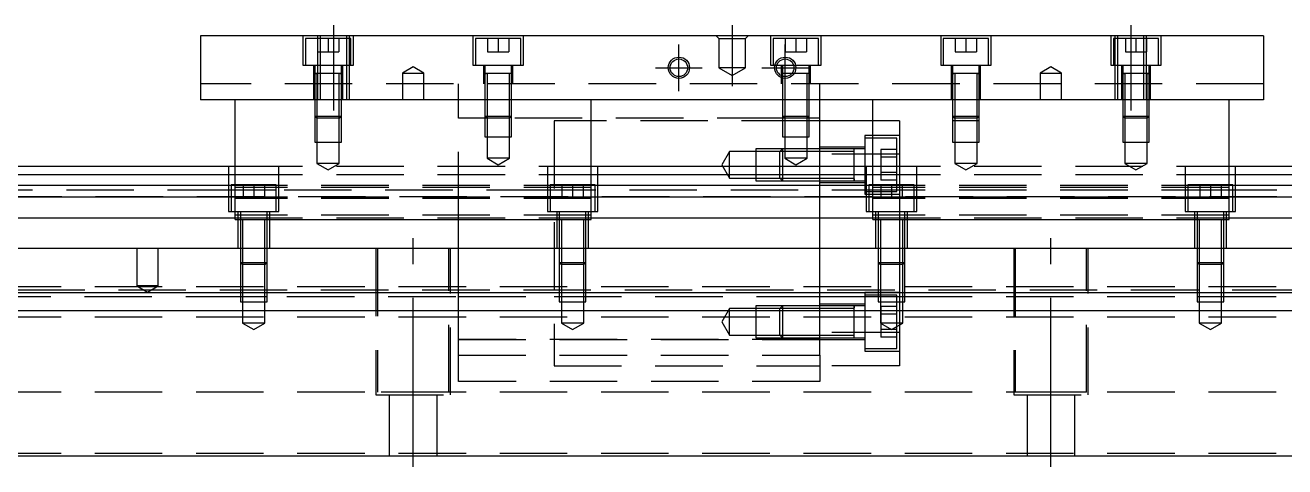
# Model space of a CAD drawing. Extents: x -20 to 930, y -279 to 102.
# Drawn here: x 217 to 454, y -240.3 to -157.3 of the extents above; entities that cross this region are included whole.
import ezdxf

# ---------------------------------------------------------------- set-up
doc = ezdxf.new("R2010")
doc.units = 0
doc.linetypes.add('CENTER', pattern=[50.8, 31.75, -6.35, 6.35, -6.35])
doc.linetypes.add('DASHED', pattern=[19.05, 12.7, -6.35])
doc.layers.get('0').update_dxf_attribs({"linetype": 'CONTINUOUS'})
doc.layers.add('CENTER', color=1, linetype='CENTER')

msp = doc.modelspace()

# ---------------------------------------------------------------- linework, layer by layer
at = {"color": 7, "linetype": 'CONTINUOUS'}
for p, q in [((450, -159.27), (250, -159.27)), ((250, -159.27), (250, -171.27)), ((450, -159.27), (450, -171.27)), ((450, -171.27), (250, -171.27)), ((256.5, -193.77), (256.5, -171.27)), ((323.5, -193.77), (323.5, -171.27)), ((366.5, -183.77), (366.5, -171.27)), ((376.5, -193.77), (376.5, -171.27)), ((443.5, -193.77), (443.5, -171.27)), ((376.5, -175.27), (366.5, -175.27)), ((0, -183.77), (256.5, -183.77)), ((323.5, -183.77), (376.5, -183.77)), ((443.5, -183.77), (700, -183.77)), ((0, -185.309608), (256.5, -185.309608)), ((323.5, -185.309608), (376.5, -185.309608)), ((443.5, -185.309608), (700, -185.309608)), ((256.5, -187.39154), (0, -187.39154)), ((376.5, -187.39154), (323.5, -187.39154)), ((700, -187.39154), (443.5, -187.39154)), ((256.5, -189.606666), (0, -189.606666)), ((376.5, -189.606666), (323.5, -189.606666)), ((700, -189.606666), (443.5, -189.606666)), ((0, -193.451934), (256.5, -193.451934)), ((256.5, -193.77), (323.5, -193.77)), ((323.5, -193.451934), (376.5, -193.451934)), ((376.5, -193.77), (443.5, -193.77)), ((443.5, -193.451934), (700, -193.451934)), ((700, -199.27), (0, -199.27)), ((700, -207.57), (0, -207.57)), ((700, -210.97), (0, -210.97)), ((700, -238.27), (0, -238.27))]:
    msp.add_line(p, q, dxfattribs=at)
at = {"color": 3, "linetype": 'DASHED'}
for p, q in [((269.25, -159.27), (269.25, -164.77)), ((278.25, -159.77), (269.75, -159.77)), ((269.75, -159.77), (269.75, -164.77)), ((272, -159.77), (272, -162.27)), ((272.000006, -159.27), (272.000006, -171.27)), ((272.5, -159.27), (272.5, -171.27)), ((274, -159.77), (274, -162.27)), ((276, -159.77), (276, -162.27)), ((277.5, -171.27), (277.5, -159.27)), ((277.999994, -171.27), (277.999994, -159.27)), ((278.25, -164.77), (278.25, -159.77)), ((278.75, -164.77), (278.75, -159.27)), ((301.25, -159.27), (301.25, -164.77)), ((302.999994, -159.77), (301.75, -159.77)), ((301.75, -159.77), (301.75, -164.77)), ((310.25, -159.77), (302.999994, -159.77)), ((304, -159.77), (304, -162.27)), ((306, -159.77), (306, -162.27)), ((308, -159.77), (308, -162.27)), ((310.25, -164.77), (310.25, -159.77)), ((310.75, -164.77), (310.75, -159.27)), ((347.5, -159.77), (347, -159.27)), ((347.5, -159.77), (347.5, -165.27)), ((347.5, -159.77), (352.5, -159.77)), ((352.5, -159.77), (353, -159.27)), ((352.5, -165.27), (352.5, -159.77)), ((357.25, -159.27), (357.25, -164.77)), ((366.25, -159.77), (357.75, -159.77)), ((357.75, -159.77), (357.75, -164.77)), ((360, -159.77), (360, -162.27)), ((362, -159.77), (362, -162.27)), ((364, -159.77), (364, -162.27)), ((366.25, -164.77), (366.25, -159.77)), ((366.75, -164.77), (366.75, -159.27)), ((389.25, -159.27), (389.25, -164.77)), ((398.25, -159.77), (389.75, -159.77)), ((389.75, -159.77), (389.75, -164.77)), ((392, -159.77), (392, -162.27)), ((394, -159.77), (394, -162.27)), ((396, -159.77), (396, -162.27)), ((398.25, -164.77), (398.25, -159.77)), ((398.75, -164.77), (398.75, -159.27)), ((421.25, -159.27), (421.25, -164.77)), ((430.25, -159.77), (421.75, -159.77)), ((421.75, -159.77), (421.75, -164.77)), ((422.000006, -159.27), (422.000006, -171.27)), ((422.5, -159.27), (422.5, -171.27)), ((424, -159.77), (424, -162.27)), ((426, -159.77), (426, -162.27)), ((427.5, -171.27), (427.5, -159.27)), ((427.999994, -159.77), (427.999994, -159.27)), ((427.999994, -164.77), (427.999994, -159.77)), ((428, -159.77), (428, -162.27)), ((430.25, -164.77), (430.25, -159.77)), ((430.75, -164.77), (430.75, -159.27)), ((272, -162.27), (274, -162.27)), ((274, -162.27), (276, -162.27)), ((304, -162.27), (306, -162.27)), ((306, -162.27), (308, -162.27)), ((360, -162.27), (362, -162.27)), ((362, -162.27), (364, -162.27)), ((392, -162.27), (394, -162.27)), ((394, -162.27), (396, -162.27)), ((424, -162.27), (426, -162.27)), ((426, -162.27), (428, -162.27)), ((269.25, -164.77), (278.75, -164.77)), ((271.25, -164.77), (271.25, -171.27)), ((271.5, -164.77), (271.5, -166.37)), ((276.5, -166.37), (276.5, -164.77)), ((276.75, -171.27), (276.75, -164.77)), ((290, -165.1153), (288, -166.27)), ((292, -166.27), (290, -165.1153)), ((301.25, -164.77), (310.75, -164.77)), ((303.25, -164.77), (303.25, -168.27)), ((303.5, -164.77), (303.5, -166.37)), ((308.5, -166.37), (308.5, -164.77)), ((308.75, -168.27), (308.75, -164.77)), ((352.5, -165.27), (347.5, -165.27)), ((347.5, -165.27), (350, -166.713376)), ((350, -166.713376), (352.5, -165.27)), ((357.25, -164.77), (366.75, -164.77)), ((359.25, -164.77), (359.25, -168.27)), ((359.5, -164.77), (359.5, -166.37)), ((364.5, -166.37), (364.5, -164.77)), ((364.75, -168.27), (364.75, -164.77)), ((389.25, -164.77), (398.75, -164.77)), ((391.25, -164.77), (391.25, -171.27)), ((391.5, -164.77), (391.5, -166.37)), ((396.5, -166.37), (396.5, -164.77)), ((396.75, -171.27), (396.75, -164.77)), ((410, -165.1153), (408, -166.27)), ((412, -166.27), (410, -165.1153)), ((421.25, -164.77), (430.75, -164.77)), ((423.25, -164.77), (423.25, -171.27)), ((423.5, -164.77), (423.5, -166.37)), ((427.999994, -171.27), (427.999994, -164.77)), ((428.5, -166.37), (428.5, -164.77)), ((428.75, -171.27), (428.75, -164.77)), ((450, -168.27), (250, -168.27)), ((271.5, -166.365), (271.5, -166.37)), ((271.5, -166.37), (271.757448, -166.37)), ((271.757468, -166.37), (271.5, -166.37)), ((271.5, -166.37), (271.5, -166.375)), ((271.5, -166.37), (271.5, -171.26998)), ((276.242552, -166.37), (271.757468, -166.37)), ((271.9, -166.37), (271.9, -171.26998)), ((276.1, -171.26998), (276.1, -166.37)), ((276.5, -166.37), (276.242552, -166.37)), ((276.242602, -166.37), (276.5, -166.37)), ((276.5, -166.37), (276.5, -166.365)), ((276.5, -166.375), (276.5, -166.37)), ((276.5, -171.26998), (276.5, -166.37)), ((288, -166.27), (290, -166.27)), ((288, -166.27), (288, -171.27)), ((290, -166.27), (292, -166.27)), ((292, -171.27), (292, -166.27)), ((298.5, -171.27), (298.5, -168.27)), ((303.5, -166.365), (303.5, -166.37)), ((303.5, -166.37), (303.757448, -166.37)), ((308.5, -166.37), (303.5, -166.37)), ((303.5, -166.37), (303.5, -166.375)), ((303.5, -166.37), (303.5, -168.26998)), ((303.5, -168.27), (303.5, -174.37)), ((303.500006, -168.27), (303.500006, -174.37)), ((303.9, -166.37), (303.9, -168.26998)), ((303.9, -168.27), (303.9, -174.77)), ((308.1, -168.26998), (308.1, -166.37)), ((308.1, -174.77), (308.1, -168.27)), ((308.499994, -174.37), (308.499994, -168.27)), ((308.5, -166.37), (308.5, -166.365)), ((308.5, -166.375), (308.5, -166.37)), ((308.5, -168.26998), (308.5, -166.37)), ((308.5, -174.37), (308.5, -168.27)), ((359.5, -166.365), (359.5, -166.37)), ((359.757468, -166.37), (359.5, -166.37)), ((359.5, -166.37), (359.5, -166.375)), ((359.5, -166.37), (359.5, -166.842418)), ((359.5, -166.842418), (359.5, -167.206492)), ((359.5, -167.206492), (359.5, -168.26998)), ((359.5, -168.27), (359.5, -174.37)), ((359.500006, -168.27), (359.500006, -174.37)), ((361.229562, -166.37), (359.757468, -166.37)), ((359.9, -166.37), (359.9, -166.916966)), ((359.9, -166.916966), (359.9, -167.267498)), ((359.9, -167.267498), (359.9, -168.26998)), ((359.9, -168.27), (359.9, -174.77)), ((361.669968, -166.37), (361.229562, -166.37)), ((361.67033, -166.37), (361.229838, -166.37)), ((364.242552, -166.37), (361.669968, -166.37)), ((364.1, -168.26998), (364.1, -166.37)), ((364.1, -171.27), (364.1, -168.27)), ((364.5, -166.37), (364.242552, -166.37)), ((364.499994, -171.27), (364.499994, -168.27)), ((364.5, -166.37), (364.5, -166.365)), ((364.5, -166.375), (364.5, -166.37)), ((364.5, -168.26998), (364.5, -166.37)), ((364.5, -171.27), (364.5, -168.27)), ((366.5, -171.27), (366.5, -168.27)), ((391.5, -166.365), (391.5, -166.37)), ((391.5, -166.37), (391.757448, -166.37)), ((391.757468, -166.37), (391.5, -166.37)), ((391.5, -166.37), (391.5, -166.375)), ((391.5, -166.37), (391.5, -171.26998)), ((396.242552, -166.37), (391.757468, -166.37)), ((391.9, -166.37), (391.9, -171.26998)), ((396.1, -171.26998), (396.1, -166.37)), ((396.5, -166.37), (396.242552, -166.37)), ((396.242602, -166.37), (396.5, -166.37)), ((396.5, -166.37), (396.5, -166.365)), ((396.5, -166.375), (396.5, -166.37)), ((396.5, -171.26998), (396.5, -166.37)), ((408, -166.27), (410, -166.27)), ((408, -166.27), (408, -171.27)), ((410, -166.27), (412, -166.27)), ((412, -171.27), (412, -166.27)), ((423.5, -166.365), (423.5, -166.37)), ((423.5, -166.37), (423.757448, -166.37)), ((423.757468, -166.37), (423.5, -166.37)), ((423.5, -166.37), (423.5, -166.375)), ((423.5, -166.37), (423.5, -171.26998)), ((428.242552, -166.37), (423.757468, -166.37)), ((423.9, -166.37), (423.9, -171.26998)), ((428.1, -171.26998), (428.1, -166.37)), ((428.5, -166.37), (428.242552, -166.37)), ((428.242602, -166.37), (428.5, -166.37)), ((428.5, -166.37), (428.5, -166.365)), ((428.5, -166.375), (428.5, -166.37)), ((428.5, -171.26998), (428.5, -166.37)), ((271.5, -171.27), (271.5, -174.37)), ((271.500006, -171.27), (271.500006, -174.370006)), ((271.9, -171.27), (271.9, -174.77)), ((276.1, -174.77), (276.1, -171.27)), ((276.499994, -174.370006), (276.499994, -171.27)), ((276.5, -174.37), (276.5, -171.27)), ((298.5, -193.77), (298.5, -171.27)), ((364.1, -174.77), (364.1, -171.27)), ((364.499994, -174.370006), (364.499994, -171.27)), ((364.5, -174.37), (364.5, -171.27)), ((391.5, -171.27), (391.5, -174.37)), ((391.500006, -171.27), (391.500006, -174.370006)), ((391.9, -171.27), (391.9, -174.77)), ((396.1, -174.77), (396.1, -171.27)), ((396.499994, -174.370006), (396.499994, -171.27)), ((396.5, -174.37), (396.5, -171.27)), ((423.5, -171.27), (423.5, -174.37)), ((423.500006, -171.27), (423.500006, -174.370006)), ((423.9, -171.27), (423.9, -174.77)), ((428.1, -174.77), (428.1, -171.27)), ((428.499994, -174.370006), (428.499994, -171.27)), ((428.5, -174.37), (428.5, -171.27)), ((271.5, -174.37), (276.5, -174.37)), ((271.5, -174.37), (271.9, -174.77)), ((271.500006, -174.37002), (271.500006, -179.27)), ((276.1, -174.77), (271.9, -174.77)), ((271.9, -174.77002), (271.9, -179.27)), ((276.1, -174.77), (276.5, -174.37)), ((276.1, -179.27), (276.1, -174.77002)), ((276.499994, -179.27), (276.499994, -174.37002)), ((303.9, -174.77), (298.5, -174.77)), ((303.5, -174.37), (308.5, -174.37)), ((303.5, -174.37), (303.9, -174.77)), ((303.500006, -174.37002), (303.500006, -178.27)), ((308.1, -174.77), (303.9, -174.77)), ((303.9, -174.77002), (303.9, -178.27)), ((308.1, -174.77), (308.5, -174.37)), ((359.9, -174.77), (308.1, -174.77)), ((308.1, -178.27), (308.1, -174.77002)), ((308.499994, -178.27), (308.499994, -174.37002)), ((316.5, -175.27), (316.5, -221.27)), ((364.499994, -175.27), (316.5, -175.27)), ((359.5, -174.37), (364.5, -174.37)), ((359.5, -174.37), (359.9, -174.77)), ((359.500006, -174.37002), (359.500006, -178.27)), ((364.1, -174.77), (359.9, -174.77)), ((359.9, -174.77002), (359.9, -178.27)), ((364.1, -174.77), (364.5, -174.37)), ((366.5, -174.77), (364.1, -174.77)), ((364.1, -178.27), (364.1, -174.77002)), ((364.499994, -178.27), (364.499994, -174.37002)), ((366.5, -175.27), (364.499994, -175.27)), ((381.5, -175.27), (376.5, -175.27)), ((381.5, -175.27), (381.5, -181.5368)), ((391.5, -174.37), (396.5, -174.37)), ((391.5, -174.37), (391.9, -174.77)), ((391.500006, -174.37002), (391.500006, -179.27)), ((396.499994, -175.27), (391.500006, -175.27)), ((396.1, -174.77), (391.9, -174.77)), ((391.9, -174.77002), (391.9, -179.27)), ((396.1, -174.77), (396.5, -174.37)), ((396.1, -179.27), (396.1, -174.77002)), ((396.499994, -179.27), (396.499994, -174.37002)), ((423.5, -174.37), (428.5, -174.37)), ((423.5, -174.37), (423.9, -174.77)), ((423.500006, -174.37002), (423.500006, -179.27)), ((428.1, -174.77), (423.9, -174.77)), ((423.9, -174.77002), (423.9, -179.27)), ((428.1, -174.77), (428.5, -174.37)), ((428.1, -179.27), (428.1, -174.77002)), ((428.499994, -179.27), (428.499994, -174.37002)), ((271.500006, -179.27), (276.499994, -179.27)), ((271.9, -179.27), (271.9, -183.27)), ((276.1, -183.27), (276.1, -179.27)), ((303.500006, -178.27), (308.499994, -178.27)), ((303.9, -178.27), (303.9, -182.27)), ((308.1, -182.27), (308.1, -178.27)), ((359.500006, -178.27), (364.499994, -178.27)), ((359.9, -178.27), (359.9, -182.27)), ((364.1, -182.27), (364.1, -178.27)), ((375, -178.02), (375, -189.02)), ((381.5, -178.02), (375, -178.02)), ((377.499994, -178.52), (375, -178.52)), ((381, -178.52), (377.499994, -178.52)), ((381, -188.52), (381, -178.52)), ((391.500006, -179.27), (396.499994, -179.27)), ((391.9, -179.27), (391.9, -183.27)), ((396.1, -183.27), (396.1, -179.27)), ((423.500006, -179.27), (428.499994, -179.27)), ((423.9, -179.27), (423.9, -183.27)), ((428.1, -183.27), (428.1, -179.27)), ((308.1, -182.27), (303.9, -182.27)), ((303.9, -182.27), (306, -183.482436)), ((306, -183.482436), (308.1, -182.27)), ((349.5, -181.02), (348.056624, -183.52)), ((349.5, -186.02), (349.5, -181.02)), ((354.5, -181.02), (349.5, -181.02)), ((354.5, -180.520006), (354.5, -186.519994)), ((359.49998, -180.520006), (354.5, -180.520006)), ((358.99998, -181.02), (354.5, -181.02)), ((359.5, -180.52), (359, -181.02)), ((359, -186.02), (359, -181.02)), ((366.5, -181.02), (359, -181.02)), ((359.5, -180.52), (359.5, -186.52)), ((366.5, -180.52), (359.5, -180.52)), ((366.5, -180.520006), (359.5, -180.520006)), ((364.1, -182.27), (359.9, -182.27)), ((359.9, -182.27), (362, -183.482436)), ((362, -183.482436), (364.1, -182.27)), ((375, -180.22), (366.5, -180.22)), ((381.5, -181.5368), (366.5, -181.5368)), ((373.005, -180.52), (366.50002, -180.52)), ((373, -181.02), (366.50002, -181.02)), ((375, -180.52), (372.995, -180.52)), ((373, -181.02), (373, -180.519994)), ((373, -183.52), (373, -180.519994)), ((373, -186.520006), (373, -180.519994)), ((373, -186.02), (373, -181.02)), ((378, -180.633248), (378, -182.076624)), ((381, -180.633248), (378, -180.633248)), ((381, -182.076624), (378, -182.076624)), ((378, -182.076624), (378, -184.963376)), ((381.5, -181.5368), (381.5, -192.27)), ((255.25, -183.77), (255.25, -192.27)), ((256.5, -183.77), (323.5, -183.77)), ((264.75, -192.27), (264.75, -183.77)), ((276.1, -183.27), (271.9, -183.27)), ((271.9, -183.27), (274, -184.482436)), ((274, -184.482436), (276.1, -183.27)), ((315.25, -183.77), (315.25, -192.27)), ((324.75, -192.27), (324.75, -183.77)), ((348.056624, -183.52), (349.5, -186.02)), ((366.5, -193.77), (366.5, -183.77)), ((373, -186.170204), (373, -183.271394)), ((375.25, -183.77), (375.25, -192.27)), ((376.5, -183.77), (443.5, -183.77)), ((384.75, -192.27), (384.75, -183.77)), ((396.1, -183.27), (391.9, -183.27)), ((391.9, -183.27), (394, -184.482436)), ((394, -184.482436), (396.1, -183.27)), ((428.1, -183.27), (423.9, -183.27)), ((423.9, -183.27), (426, -184.482436)), ((426, -184.482436), (428.1, -183.27)), ((435.25, -183.77), (435.25, -192.27)), ((444.75, -192.27), (444.75, -183.77)), ((256.5, -185.309608), (323.5, -185.309608)), ((349.5, -186.02), (354.5, -186.02)), ((354.5, -186.02), (358.99998, -186.02)), ((354.5, -186.519994), (359.49998, -186.519994)), ((359, -186.02), (359.5, -186.52)), ((359, -186.02), (366.5, -186.02)), ((359.5, -186.519994), (366.5, -186.519994)), ((359.5, -186.52), (366.5, -186.52)), ((366.5, -186.82), (375, -186.82)), ((366.50002, -186.02), (373, -186.02)), ((366.50002, -186.52), (373.005, -186.52)), ((372.995, -186.52), (375, -186.52)), ((373, -186.520006), (373, -186.02)), ((373, -186.52), (373, -186.170204)), ((373, -186.170204), (373, -186.52)), ((376.5, -185.309608), (443.5, -185.309608)), ((381, -184.963376), (378, -184.963376)), ((378, -184.963376), (378, -186.406752)), ((381, -186.406752), (378, -186.406752)), ((643, -189.52), (25, -189.52)), ((256.5, -188.27), (28, -188.27)), ((264.25, -187.27), (255.75, -187.27)), ((255.75, -187.27), (255.75, -192.27)), ((264.25, -188.27), (255.75, -188.27)), ((323.5, -187.39154), (256.5, -187.39154)), ((323.5, -187.79668), (256.5, -187.79668)), ((316.49998, -188.27), (256.5, -188.27)), ((258, -187.27), (258, -189.77)), ((260, -187.27), (260, -189.77)), ((262, -187.27), (262, -189.77)), ((264.25, -192.27), (264.25, -187.27)), ((324.25, -187.27), (315.75, -187.27)), ((315.75, -187.27), (315.75, -192.27)), ((324.25, -188.27), (315.75, -188.27)), ((381.5, -188.27), (316.5, -188.27)), ((318, -187.27), (318, -189.77)), ((320, -187.27), (320, -189.77)), ((322, -187.27), (322, -189.77)), ((324.25, -192.27), (324.25, -187.27)), ((375, -188.52), (381, -188.52)), ((375, -189.02), (381.5, -189.02)), ((384.25, -187.27), (375.75, -187.27)), ((375.75, -187.27), (375.75, -192.27)), ((384.25, -188.27), (375.75, -188.27)), ((443.5, -187.39154), (376.5, -187.39154)), ((443.5, -187.79668), (376.5, -187.79668)), ((378, -187.27), (378, -189.77)), ((380, -187.27), (380, -189.77)), ((443.5, -188.27), (381.50002, -188.27)), ((382, -187.27), (382, -189.77)), ((384.25, -192.27), (384.25, -187.27)), ((444.25, -187.27), (435.75, -187.27)), ((435.75, -187.27), (435.75, -192.27)), ((444.25, -188.27), (435.75, -188.27)), ((438, -187.27), (438, -189.77)), ((440, -187.27), (440, -189.77)), ((442, -187.27), (442, -189.77)), ((643, -188.27), (443.5, -188.27)), ((444.25, -192.27), (444.25, -187.27)), ((323.5, -189.606666), (256.5, -189.606666)), ((323.5, -189.85), (256.5, -189.85)), ((258, -189.77), (260, -189.77)), ((260, -189.77), (262, -189.77)), ((318, -189.77), (320, -189.77)), ((320, -189.77), (322, -189.77)), ((443.5, -189.606666), (376.5, -189.606666)), ((443.5, -189.85), (376.5, -189.85)), ((378, -189.77), (380, -189.77)), ((380, -189.77), (382, -189.77)), ((438, -189.77), (440, -189.77)), ((440, -189.77), (442, -189.77)), ((255.25, -192.27), (264.75, -192.27)), ((323.5, -192.947372), (256.5, -192.947372)), ((256.5, -193.451934), (323.5, -193.451934)), ((257, -192.27), (257, -199.27)), ((257.5, -192.27), (257.5, -193.87)), ((257.5, -193.865), (257.5, -193.87)), ((257.757468, -193.87), (257.5, -193.87)), ((257.5, -193.87), (257.5, -199.26998)), ((257.5, -193.87), (257.5, -193.875)), ((262.242552, -193.87), (257.757468, -193.87)), ((257.9, -193.87), (257.9, -199.26998)), ((262.1, -199.26998), (262.1, -193.87)), ((262.5, -193.87), (262.242552, -193.87)), ((262.5, -193.87), (262.5, -192.27)), ((262.5, -193.87), (262.5, -193.865)), ((262.5, -199.26998), (262.5, -193.87)), ((262.5, -193.875), (262.5, -193.87)), ((263, -199.27), (263, -192.27)), ((298.5, -199.27), (298.5, -193.77)), ((315.25, -192.27), (324.75, -192.27)), ((317, -192.27), (317, -199.27)), ((317.5, -192.27), (317.5, -193.87)), ((317.5, -193.865), (317.5, -193.87)), ((317.757468, -193.87), (317.5, -193.87)), ((317.5, -193.87), (317.5, -199.26998)), ((317.5, -193.87), (317.5, -193.875)), ((322.242552, -193.87), (317.757468, -193.87)), ((317.9, -193.87), (317.9, -199.26998)), ((322.1, -199.26998), (322.1, -193.87)), ((322.5, -193.87), (322.242552, -193.87)), ((322.5, -193.87), (322.5, -192.27)), ((322.5, -193.87), (322.5, -193.865)), ((322.5, -199.26998), (322.5, -193.87)), ((322.5, -193.875), (322.5, -193.87)), ((323, -199.27), (323, -192.27)), ((366.5, -199.27), (366.5, -193.77)), ((375.25, -192.27), (384.75, -192.27)), ((443.5, -192.947372), (376.5, -192.947372)), ((376.5, -193.451934), (443.5, -193.451934)), ((377, -192.27), (377, -199.27)), ((377.5, -192.27), (377.5, -193.87)), ((377.5, -193.865), (377.5, -193.87)), ((377.757468, -193.87), (377.5, -193.87)), ((377.5, -193.87), (377.5, -199.26998)), ((377.5, -193.87), (377.5, -193.875)), ((382.242552, -193.87), (377.757468, -193.87)), ((377.9, -193.87), (377.9, -199.26998)), ((381.5, -192.27), (381.5, -193.77)), ((381.5, -193.77), (381.5, -193.87)), ((381.5, -193.87), (381.5, -199.27)), ((382.1, -199.26998), (382.1, -193.87)), ((382.5, -193.87), (382.242552, -193.87)), ((382.5, -193.87), (382.5, -192.27)), ((382.5, -193.87), (382.5, -193.865)), ((382.5, -199.26998), (382.5, -193.87)), ((382.5, -193.875), (382.5, -193.87)), ((383, -199.27), (383, -192.27)), ((435.25, -192.27), (444.75, -192.27)), ((437, -192.27), (437, -199.27)), ((437.5, -192.27), (437.5, -193.87)), ((437.5, -193.865), (437.5, -193.87)), ((437.757468, -193.87), (437.5, -193.87)), ((437.5, -193.87), (437.5, -199.26998)), ((437.5, -193.87), (437.5, -193.875)), ((442.242552, -193.87), (437.757468, -193.87)), ((437.9, -193.87), (437.9, -199.26998)), ((442.1, -199.26998), (442.1, -193.87)), ((442.5, -193.87), (442.242552, -193.87)), ((442.5, -193.87), (442.5, -192.27)), ((442.5, -193.87), (442.5, -193.865)), ((442.5, -199.26998), (442.5, -193.87)), ((442.5, -193.875), (442.5, -193.87)), ((443, -199.27), (443, -192.27)), ((238, -199.27), (238, -206.27)), ((242, -206.27), (242, -199.27)), ((257.5, -199.27), (257.5, -201.87)), ((257.500006, -199.27), (257.500006, -201.870006)), ((257.9, -199.27), (257.9, -202.27)), ((262.1, -202.27), (262.1, -199.27)), ((262.499994, -201.870006), (262.499994, -199.27)), ((262.5, -201.87), (262.5, -199.27)), ((283, -199.27), (283, -226.77)), ((283.291796, -199.27), (283.291796, -226.27)), ((296.708204, -226.27), (296.708204, -199.27)), ((297, -226.77), (297, -199.27)), ((298.5, -207.57), (298.5, -199.27)), ((317.5, -199.27), (317.5, -201.87)), ((317.500006, -199.27), (317.500006, -201.870006)), ((317.9, -199.27), (317.9, -202.27)), ((322.1, -202.27), (322.1, -199.27)), ((322.499994, -201.870006), (322.499994, -199.27)), ((322.5, -201.87), (322.5, -199.27)), ((366.5, -207.57), (366.5, -199.27)), ((377.5, -199.27), (377.5, -201.87)), ((377.500006, -199.27), (377.500006, -201.870006)), ((377.9, -199.27), (377.9, -202.27)), ((381.5, -199.27), (381.5, -202.27)), ((382.1, -202.27), (382.1, -199.27)), ((382.499994, -201.870006), (382.499994, -199.27)), ((382.5, -201.87), (382.5, -199.27)), ((403, -199.27), (403, -226.77)), ((403.291796, -199.27), (403.291796, -226.27)), ((416.708204, -226.27), (416.708204, -199.27)), ((417, -226.77), (417, -199.27)), ((437.5, -199.27), (437.5, -201.87)), ((437.500006, -199.27), (437.500006, -201.870006)), ((437.9, -199.27), (437.9, -202.27)), ((442.1, -202.27), (442.1, -199.27)), ((442.499994, -201.870006), (442.499994, -199.27)), ((442.5, -201.87), (442.5, -199.27)), ((257.5, -201.87), (262.5, -201.87)), ((257.5, -201.87), (257.9, -202.27)), ((257.500006, -201.87002), (257.500006, -207.57)), ((262.1, -202.27), (257.9, -202.27)), ((257.9, -202.27002), (257.9, -209.27)), ((262.1, -202.27), (262.5, -201.87)), ((262.1, -209.27), (262.1, -202.27002)), ((262.499994, -207.57), (262.499994, -201.87002)), ((317.5, -201.87), (322.5, -201.87)), ((317.5, -201.87), (317.9, -202.27)), ((317.500006, -201.87002), (317.500006, -207.57)), ((322.1, -202.27), (317.9, -202.27)), ((317.9, -202.27002), (317.9, -209.27)), ((322.1, -202.27), (322.5, -201.87)), ((322.1, -209.27), (322.1, -202.27002)), ((322.499994, -207.57), (322.499994, -201.87002)), ((377.5, -201.87), (382.5, -201.87)), ((377.5, -201.87), (377.9, -202.27)), ((377.500006, -201.87002), (377.500006, -207.57)), ((382.1, -202.27), (377.9, -202.27)), ((377.9, -202.27002), (377.9, -209.27)), ((381.5, -202.27), (381.5, -207.57)), ((382.1, -202.27), (382.5, -201.87)), ((382.1, -209.27), (382.1, -202.27002)), ((382.499994, -207.57), (382.499994, -201.87002)), ((437.5, -201.87), (442.5, -201.87)), ((437.5, -201.87), (437.9, -202.27)), ((437.500006, -201.87002), (437.500006, -207.57)), ((442.1, -202.27), (437.9, -202.27)), ((437.9, -202.27002), (437.9, -209.27)), ((442.1, -202.27), (442.5, -201.87)), ((442.1, -209.27), (442.1, -202.27002)), ((442.499994, -207.57), (442.499994, -201.87002)), ((700, -206.42), (0, -206.42)), ((25, -207.02), (643, -207.02)), ((56.708204, -208.27), (298.5, -208.27)), ((242, -206.27), (238, -206.27)), ((238, -206.27), (240, -207.4247)), ((240, -207.4247), (242, -206.27)), ((257.500006, -207.57), (257.500006, -209.27)), ((257.500006, -208.27), (262.499994, -208.27)), ((262.499994, -209.27), (262.499994, -207.57)), ((298.5, -210.97), (298.5, -207.57)), ((298.5, -208.27), (316.49998, -208.27)), ((316.5, -208.269994), (366.5, -208.269994)), ((316.5, -208.27), (366.5, -208.27)), ((317.500006, -207.57), (317.500006, -209.27)), ((317.500006, -208.27), (322.499994, -208.27)), ((322.499994, -209.27), (322.499994, -207.57)), ((366.5, -210.97), (366.5, -207.57)), ((366.5, -208.269994), (375, -208.269994)), ((366.5, -208.27), (375, -208.27)), ((375, -207.52), (375, -218.52)), ((381.5, -207.52), (375, -207.52)), ((377.500006, -208.02), (375, -208.02)), ((375, -208.269994), (377.500006, -208.269994)), ((375, -208.27), (377.500006, -208.27)), ((377.500006, -207.57), (377.500006, -209.27)), ((381, -208.02), (377.500006, -208.02)), ((377.500006, -208.269994), (381, -208.269994)), ((377.500006, -208.27), (381, -208.27)), ((377.500006, -208.27), (382.499994, -208.27)), ((381, -209.27), (381, -208.02)), ((381, -208.269994), (381.5, -208.269994)), ((381, -208.27), (381.5, -208.27)), ((381.5, -207.57), (381.5, -209.27)), ((381.50002, -208.27), (382.499994, -208.27)), ((382.499994, -209.27), (382.499994, -207.57)), ((382.499994, -208.27), (643.005, -208.27)), ((437.500006, -207.57), (437.500006, -209.27)), ((437.500006, -208.27), (442.499994, -208.27)), ((442.499994, -209.27), (442.499994, -207.57)), ((257.500006, -209.27), (262.499994, -209.27)), ((257.9, -209.27), (257.9, -213.27)), ((262.1, -213.27), (262.1, -209.27)), ((317.500006, -209.27), (322.499994, -209.27)), ((317.9, -209.27), (317.9, -213.27)), ((322.1, -213.27), (322.1, -209.27)), ((349.5, -210.52), (348.056624, -213.02)), ((349.5, -215.52), (349.5, -210.52)), ((354.5, -210.52), (349.5, -210.52)), ((354.5, -210.020006), (354.5, -216.019994)), ((359.49998, -210.020006), (354.5, -210.020006)), ((358.99998, -210.52), (354.5, -210.52)), ((359.5, -210.02), (359, -210.52)), ((359, -215.52), (359, -210.52)), ((366.5, -210.52), (359, -210.52)), ((359.5, -210.02), (359.5, -216.02)), ((366.5, -210.02), (359.5, -210.02)), ((366.5, -210.020006), (359.5, -210.020006)), ((375, -209.72), (366.5, -209.72)), ((373.005, -210.02), (366.50002, -210.02)), ((373, -210.52), (366.50002, -210.52)), ((375, -210.02), (372.995, -210.02)), ((373, -210.02), (373, -210.36965)), ((373, -210.369602), (373, -210.02)), ((373, -210.02), (373, -210.36965)), ((373, -210.369602), (373, -210.02)), ((373, -210.96965), (373, -210.369602)), ((373, -210.97), (373, -210.52)), ((377.500006, -209.27), (382.499994, -209.27)), ((377.9, -209.27), (377.9, -213.27)), ((378, -210.133248), (378, -211.576624)), ((381, -210.133248), (378, -210.133248)), ((381, -210.97), (381, -209.27)), ((381.5, -209.27), (381.5, -210.97)), ((382.1, -213.27), (382.1, -209.27)), ((437.500006, -209.27), (442.499994, -209.27)), ((437.9, -209.27), (437.9, -213.27)), ((442.1, -213.27), (442.1, -209.27)), ((700, -212.12), (0, -212.12)), ((262.1, -213.27), (257.9, -213.27)), ((257.9, -213.27), (260, -214.482436)), ((260, -214.482436), (262.1, -213.27)), ((298.5, -219.27), (298.5, -210.97)), ((322.1, -213.27), (317.9, -213.27)), ((317.9, -213.27), (320, -214.482436)), ((320, -214.482436), (322.1, -213.27)), ((348.056624, -213.02), (349.5, -215.52)), ((366.5, -219.27), (366.5, -210.97)), ((373, -212.85996), (373, -210.96965)), ((373, -215.670204), (373, -212.85996)), ((382.1, -213.27), (377.9, -213.27)), ((377.9, -213.27), (380, -214.482436)), ((381, -211.576624), (378, -211.576624)), ((378, -211.576624), (378, -214.463376)), ((380, -214.482436), (382.1, -213.27)), ((381, -218.02), (381, -210.97)), ((381.5, -210.97), (381.5, -215.0032)), ((442.1, -213.27), (437.9, -213.27)), ((437.9, -213.27), (440, -214.482436)), ((440, -214.482436), (442.1, -213.27)), ((349.5, -215.52), (354.5, -215.52)), ((354.5, -215.52), (358.99998, -215.52)), ((359, -215.52), (366.5, -215.52)), ((359, -215.52), (359.5, -216.02)), ((381.5, -215.0032), (366.5, -215.0032)), ((366.50002, -215.52), (373, -215.52)), ((373, -216.020006), (373, -215.52)), ((381, -214.463376), (378, -214.463376)), ((378, -214.463376), (378, -215.906752)), ((381.5, -215.0032), (381.5, -221.27)), ((298.5, -216.360052), (366.5, -216.360052)), ((366.5, -216.360052), (298.5, -216.360052)), ((354.5, -216.019994), (359.49998, -216.019994)), ((359.5, -216.019994), (366.5, -216.019994)), ((359.5, -216.02), (366.5, -216.02)), ((366.5, -216.32), (375, -216.32)), ((366.50002, -216.02), (373, -216.02)), ((372.995, -216.02), (373, -216.02)), ((373, -216.02), (373, -215.670204)), ((373, -216.02), (375, -216.02)), ((373, -216.02), (373.005, -216.02)), ((375, -218.02), (381, -218.02)), ((381, -215.906752), (378, -215.906752)), ((298.5, -219.27), (366.5, -219.27)), ((298.5, -224.27), (298.5, -219.27)), ((366.5, -219.27), (366.5, -224.27)), ((375, -218.52), (381.5, -218.52)), ((316.5, -221.27), (366.5, -221.27)), ((381.5, -221.27), (366.5, -221.27)), ((366.5, -224.27), (298.5, -224.27)), ((700, -226.27), (0, -226.27)), ((283, -226.77), (297, -226.77)), ((296.708204, -226.27), (283.291796, -226.27)), ((285.5, -226.77), (285.5, -238.27)), ((294.5, -238.27), (294.5, -226.77)), ((403, -226.77), (417, -226.77)), ((416.708204, -226.27), (403.291796, -226.27)), ((405.5, -226.77), (405.5, -238.27)), ((414.5, -238.27), (414.5, -226.77)), ((700, -237.77), (6.499992, -237.77))]:
    msp.add_line(p, q, dxfattribs=at)
at = {"color": 3, "linetype": 'CONTINUOUS'}
for centre in [(340, -165.27), (360, -165.27)]:
    msp.add_circle(centre, 2, dxfattribs=at)
at = {"color": 7, "linetype": 'CONTINUOUS'}
for centre in [(340, -165.27), (360, -165.27)]:
    msp.add_circle(centre, 1.65, dxfattribs=at)
at = {"layer": 'CENTER', "color": 1, "linetype": 'CENTER'}
for p, q in [((275, -157.27), (275, -173.27)), ((350, -157.27), (350, -168.713376)), ((425, -157.27), (425, -173.27)), ((340, -169.67), (340, -160.87)), ((360, -169.67), (360, -160.87)), ((335.6, -165.27), (344.4, -165.27)), ((355.6, -165.27), (364.4, -165.27)), ((290, -240.27), (290, -197.27)), ((410, -240.27), (410, -197.27))]:
    msp.add_line(p, q, dxfattribs=at)

doc.saveas('drawing.dxf')
